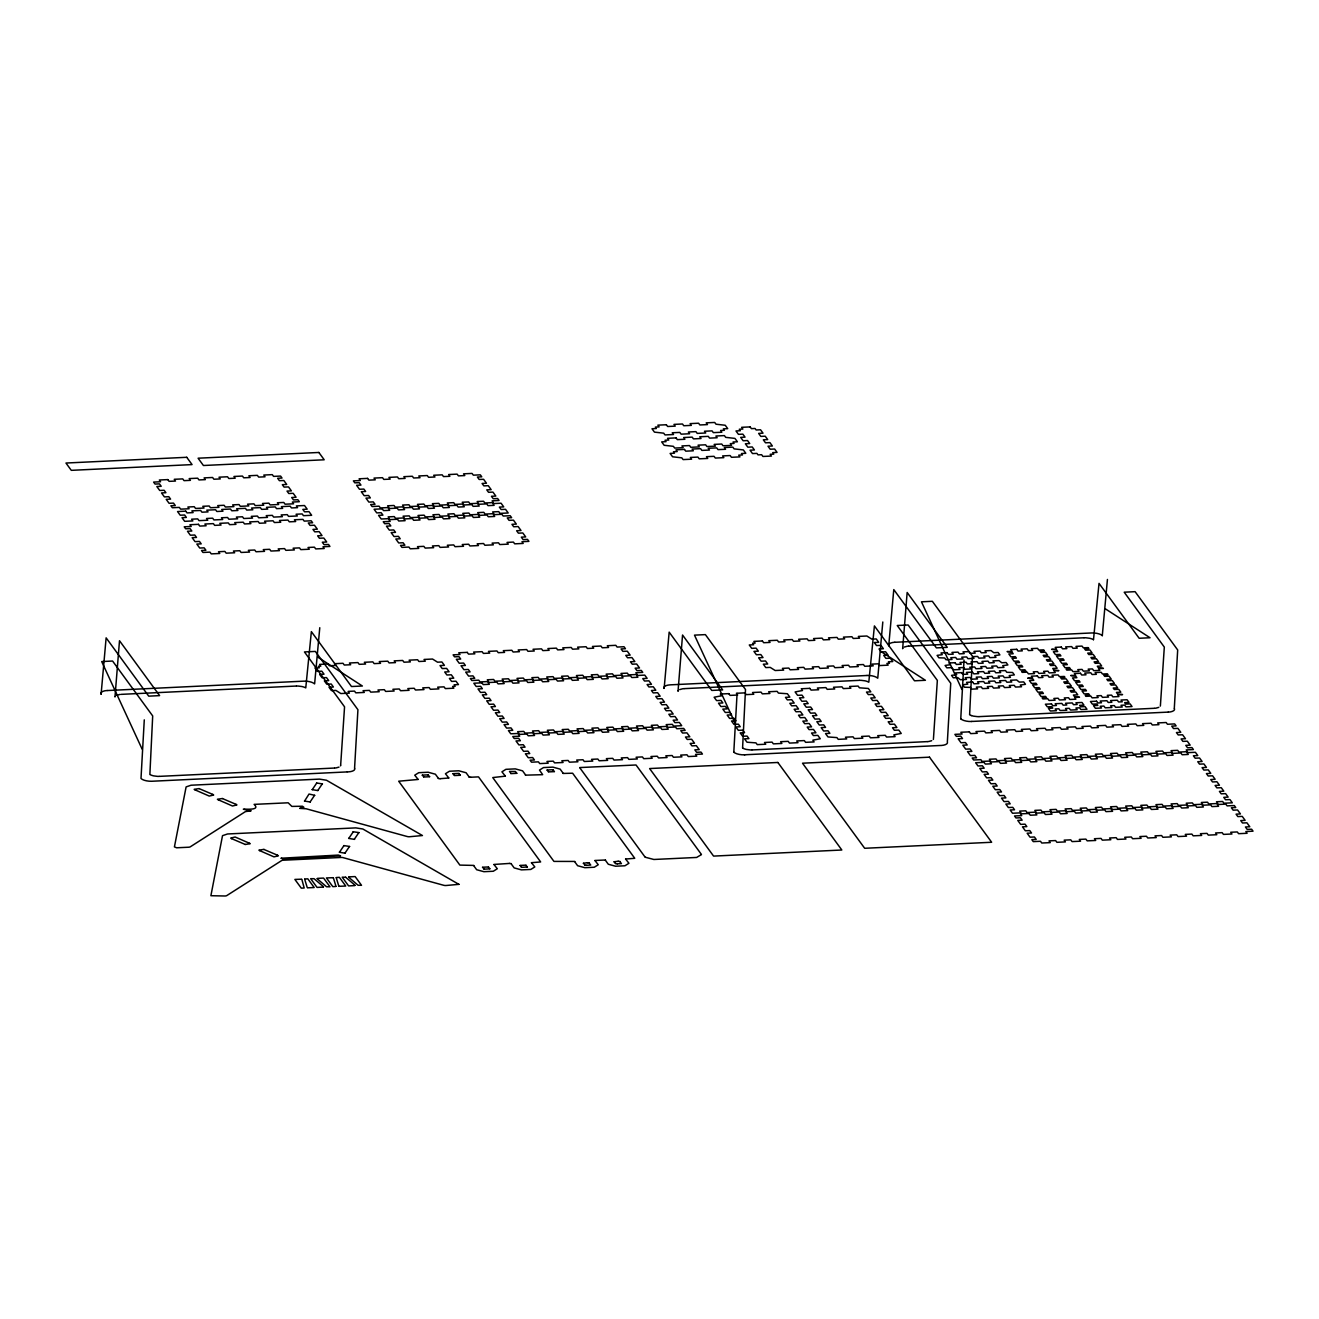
<?xml version="1.0" encoding="UTF-8"?>
<svg xmlns="http://www.w3.org/2000/svg" width="1319" height="1319" viewBox="0 0 1319 1319"><rect width="100%" height="100%" fill="white"/><g stroke="black" fill="none" stroke-linecap="round" stroke-linejoin="round"><path stroke-width="1.5" d="M144.282 719.844L141.001 778.49A9.2 3.479 4.2 0 0 151.685 781.26L346.913 771.928M340.665 765.02L344.556 706.836L304.442 651.932L315.34 651.421L357.927 709.721L354.564 768.367M737.09 693.431L733.809 752.077M964.041 660.11L960.76 718.756M933.489 738.294L937.347 680.406L897.233 625.503L908.131 624.992L950.735 683.291L947.355 741.938A9.2 3.479 4.2 0 1 941.255 745.482L940.117 745.482M340.648 765.284L340.648 765.333A8.425 3.182 4.2 0 1 340.5 765.861M933.456 738.854L933.44 738.953A8.425 3.182 4.2 0 1 933.308 739.431M319.775 627.712L314.614 683.918A9.2 3.479 4.2 0 0 303.947 681.148L107.202 690.546M882.807 621.991L877.745 678.23A9.2 3.479 4.2 0 0 866.979 675.443M1107.432 579.453L1102.288 635.659M418.172 779.463L398.684 781.211L459.869 865.099L473.818 865.412M422.228 775.127L428.296 774.847M429.681 776.726L423.613 777.023M448.856 778.012L440.134 778.688M460.38 775.275L454.313 775.556M489.91 868.842L483.892 869.172M505.391 776.149L492.745 777.567L553.947 861.406L574.804 861.439M519.966 865.412L526.05 865.132M527.419 867.012L521.384 867.341M546.989 770.032L553.073 769.735M554.442 771.631L548.374 771.912M594.853 860.483L605.487 859.988M614.027 861.769L618.166 861.274M625.536 859.032L634.752 858.306L572.611 773.214L563.015 773.445M316.56 782.991L322.495 783.898M345.215 853.212L339.296 852.222M354.531 839.395L348.612 838.406M101.118 694.074L106.13 637.852L148.717 696.152L159.615 695.624L119.501 640.737L114.984 696.976A8.425 3.182 4.2 0 1 115.116 696.547M664.149 688.37L669.162 632.131L711.765 690.431L722.664 689.919L682.55 635.016L678.032 691.271A8.425 3.182 4.2 0 1 678.164 690.843M304.623 800.996L309.025 794.038L314.763 795.308M312.29 789.603L316.675 783.09M310.163 801.87L314.565 795.357M317.83 790.46L322.232 783.964M339.511 852.173L343.896 845.677M348.826 838.356L353.212 831.844M345.05 853.047L349.436 846.534M354.366 839.23L358.752 832.718M701.395 854.63L696.63 857.449L653.878 859.477L645.304 857.251M579.799 767.559L636.038 764.987L701.411 854.415M349.716 846.468L343.781 845.578M304.755 879.048L307.822 878.817L314.202 887.539L307.69 887.802M336.296 877.547L339.362 877.316L345.743 886.038L339.214 886.302M335.85 886.45L332.817 886.665L326.436 877.943L333.048 877.696M304.425 801.045L310.311 802.001M359.081 832.619L353.096 831.761M440.084 778.721L438.221 778.523M470.768 777.27L468.921 777.056M509.447 863.417L511.36 863.632M587.483 862.725L589.395 862.939M586.493 865.346L584.746 865.149M618.199 861.258L620.111 861.488M617.193 863.879L615.379 863.632M116.6 695.327L119.468 694.536A7.799 2.951 4.2 0 1 120.26 694.437M338.999 767.097L336.213 767.872A7.799 2.951 4.2 0 1 335.372 767.971L334.762 768.021M679.648 689.606L682.5 688.815A7.799 2.951 4.2 0 1 683.291 688.716L683.984 688.65M904.257 647.068L907.126 646.277A7.799 2.951 4.2 0 1 907.917 646.178L908.61 646.112M931.725 740.701L928.955 741.459A7.799 2.951 4.2 0 1 928.164 741.558L927.471 741.608M1158.791 707.347L1156.054 708.122A7.799 2.951 4.2 0 1 1155.131 708.237L1154.603 708.27M312.092 789.636L317.978 790.592M317.384 878.372L323.584 878.075L329.964 886.797L326.535 886.764L317.071 878.685M348.925 876.871L355.141 876.574L361.505 885.296L358.076 885.263L348.612 877.184M323.221 887.11L317.038 887.407L310.674 878.685L314.07 878.701L323.567 886.797M354.795 885.61L348.595 885.906L342.215 877.184L345.644 877.217M894.859 642.287L1091.637 632.955A9.2 3.479 4.2 0 1 1102.387 635.643M1168.172 712.112L972.911 721.394M347.326 771.912L348.414 771.862A9.2 3.479 4.2 0 0 354.679 768.367M908.906 646.096L1083.872 637.786M121.249 694.355L296.214 686.045M684.297 688.633L859.263 680.34M979.176 716.613L1154.141 708.303M159.401 776.363L334.383 768.054M752.209 749.934L927.175 741.624M745.96 754.715L939.722 745.515M470.817 777.237L478.517 776.875L540.658 861.95L531.409 862.692M509.414 863.434L493.867 864.456M587.466 862.741L583.328 863.22M586.609 865.28L590.714 865.05L589.313 863.236M617.325 863.83L621.414 863.599L620.012 861.785M972.515 721.411L971.411 721.46M745.548 754.732L744.444 754.781M867.012 675.493L670.25 684.841A9.2 3.479 4.2 0 0 663.985 688.337L664.133 688.37M1084.185 637.786L1084.927 637.769A7.799 2.951 4.2 0 1 1085.784 637.786L1089.576 638.264A6.958 2.622 4.2 0 1 1090.45 638.478L1091.621 638.841A8.425 3.182 4.2 0 1 1093.418 639.666M296.528 686.045L297.253 686.028A7.799 2.951 4.2 0 1 298.127 686.045L301.919 686.523A6.958 2.622 4.2 0 1 302.793 686.737L303.964 687.1A8.425 3.182 4.2 0 1 305.761 687.924L311.366 631.62L351.481 686.523L362.379 686.012L317.615 657.043M859.576 680.324L860.301 680.324A7.799 2.951 4.2 0 1 861.175 680.34L864.967 680.818A6.958 2.622 4.2 0 1 865.825 681.016L866.995 681.379A8.425 3.182 4.2 0 1 868.792 682.22L874.415 625.915L914.512 680.802L925.41 680.291L880.663 651.322M978.863 716.629L978.203 716.629A7.799 2.951 4.2 0 1 977.247 716.613L973.455 716.135A6.958 2.622 4.2 0 1 972.598 715.92L971.476 715.574M751.814 749.95L751.236 749.95A7.799 2.951 4.2 0 1 750.297 749.934L746.505 749.456A6.958 2.622 4.2 0 1 745.631 749.241L744.46 748.879A8.425 3.182 4.2 0 1 742.663 748.054M159.005 776.363L158.362 776.38A7.799 2.951 4.2 0 1 157.489 776.363L153.795 775.902A6.958 2.622 4.2 0 1 152.839 775.671L151.767 775.341A8.425 3.182 4.2 0 1 149.871 774.484L152.691 715.937L112.577 661.033L101.695 661.561L142.139 749.176M1093.5 639.715L1099.024 583.377L1139.138 638.264L1150.036 637.753L1105.273 608.784M194.965 789.949L194.173 789.339L199.235 788.564M212.804 794.351L213.645 795.027L209.243 796.066L195.311 789.982M218.229 799.875L217.421 799.281L222.499 798.49M236.068 804.293L236.925 804.92L232.49 806.008L218.575 799.908M231.567 838.719L230.71 838.076L235.128 837.004L249.06 843.088M249.324 843.121L250.231 843.698L245.136 844.506M259.695 850.739L258.887 850.145L263.965 849.37M277.534 855.157L278.358 855.833L273.973 856.872L260.041 850.771M301.49 879.196L294.895 879.427L301.276 888.149L304.194 888L301.853 879.41M547.204 770.197L548.44 771.582M418.024 779.315L414.743 775.193L418.75 772.687L428.131 772.242L435.385 774.204L438.287 778.177M527.27 866.863L525.951 865.429M520.181 865.577L521.401 866.962M489.778 868.693L488.459 867.242M482.672 867.407L483.908 868.792M199.268 788.663L212.557 794.335M222.515 798.589L235.804 804.26M263.981 849.469L277.27 855.124M231.831 838.736L245.12 844.407M460.249 775.127L458.913 773.676M448.724 777.864L445.443 773.742L449.433 771.236L458.814 770.791L466.085 772.753L468.97 776.726M625.717 859.18L628.932 863.269L624.942 865.775L615.561 866.22L608.306 864.258L605.405 860.285M429.532 776.578L428.213 775.143M516.735 773.214L515.416 771.78M614.176 861.901L615.478 863.318M595.001 860.615L598.249 864.736L594.259 867.242L584.878 867.688L577.607 865.709L574.721 861.736M583.476 863.351L584.762 864.786M494.015 864.588L497.312 868.743L493.306 871.249L483.925 871.694L476.67 869.732L473.735 865.709M453.077 773.791L454.379 775.226M422.377 775.259L423.663 776.677M742.581 748.021L745.499 689.507L705.385 634.62L694.486 635.131L734.93 722.763M515.498 771.483L509.513 771.467L510.865 773.313M554.31 771.483L552.974 770.032M505.259 776.001L501.929 771.829L505.919 769.323L515.3 768.878L522.571 770.84L525.506 774.863M531.524 862.791L534.805 866.929L530.815 869.435L521.434 869.88L514.163 867.902L511.261 863.929M345.66 877.25L355.108 885.296M525.424 775.16L542.686 774.682L539.487 770.082L543.494 767.576L552.875 767.13L560.13 769.109L563.032 773.082M510.783 773.626L516.85 773.33M459.012 773.379L452.928 773.676M488.541 866.946L482.457 867.242M579.783 767.757L645.073 857.086M101.068 694.041L101.085 694.091A9.2 3.479 4.2 0 1 107.169 690.496M961.897 689.441L921.453 601.81L932.335 601.299L972.449 656.186L969.613 714.733A8.425 3.182 4.2 0 0 971.411 715.574M1174.289 708.567L1177.686 649.97L1135.098 591.67L1124.2 592.198L1164.314 647.085L1160.407 705.599A8.425 3.182 4.2 0 1 1160.258 706.11M336.23 877.696L338.785 886.071M333.394 877.91L335.966 886.286M304.673 879.196L307.245 887.572M902.79 648.288A8.425 3.182 4.2 0 0 902.658 648.717L907.159 592.478L947.273 647.365L936.391 647.893L893.787 589.593L888.726 645.782A9.2 3.479 4.2 0 1 894.826 642.238M1174.438 708.616A9.2 3.479 4.2 0 1 1168.222 712.161M971.444 721.509A9.2 3.479 4.2 0 1 960.661 718.756M744.477 754.831A9.2 3.479 4.2 0 1 733.694 752.077M250.874 810.806L246.571 811.449A2.473 0.94 4.2 0 0 245.103 811.812L190.348 846.782A3.1 1.171 4.2 0 1 188.485 847.227L176.647 847.787L174.421 846.897L186.111 786.899L191.074 785.217L319.462 779.117L326.469 780.238L422.443 835.537L409.451 836.741A3.1 1.171 4.2 0 1 407.093 836.493L306.618 808.893A2.473 0.94 4.2 0 0 304.738 808.695L299.693 808.366L303.865 807.294L302.513 806.239L291.845 806.404L288.169 802.793L254.122 804.376C263.734 813.163 228.632 806.354 250.874 810.806M458.963 884.34L445.987 885.511A3.1 1.171 4.2 0 1 443.613 885.263L343.138 857.647A2.473 0.94 4.2 0 0 341.258 857.449L283.09 860.219A2.473 0.94 4.2 0 0 281.623 860.582L226.868 895.535A3.1 1.171 4.2 0 1 225.021 895.997L210.892 895.716L222.515 835.669L227.528 833.971L355.8 827.887L362.857 829.008L458.946 884.389M281.194 858.224L283.354 859.032L340.566 855.833L338.389 855.075L281.194 858.224M666.359 424.751L657.835 425.147L659.121 426.911L655.329 427.076L656.384 428.527L651.982 428.741L654.455 432.121L663.704 433.176L664.99 434.924L673.514 434.528L672.228 432.78L679.829 432.418L681.099 434.165L689.623 433.753L688.353 432.005L695.937 431.643L697.223 433.407L705.747 432.995L704.461 431.247L712.062 430.884L713.332 432.632L721.856 432.236L720.586 430.489L724.378 430.307L723.323 428.856L727.725 428.642L725.236 425.262L716.003 424.207L714.717 422.459L706.193 422.855L707.479 424.603L699.878 424.965L698.592 423.218L690.084 423.63L691.354 425.377L683.753 425.74L682.484 423.993L673.96 424.388L675.246 426.136L667.645 426.499L666.359 424.751M750.132 426.911L741.608 427.307L742.894 429.054L739.267 429.236L740.371 430.736L735.969 430.95L738.459 434.347L742.844 434.132L745.054 437.15L740.668 437.364L743.141 440.76L747.527 440.546L749.736 443.563L745.35 443.778L747.824 447.174L752.226 446.96L754.435 449.977L750.033 450.191L752.506 453.571L756.908 453.373L758.013 454.874L761.64 454.709L762.91 456.456L771.434 456.061L770.164 454.297L773.791 454.132L772.687 452.615L777.072 452.417L774.599 449.021L770.197 449.235L767.988 446.201L772.39 446.003L769.917 442.607L765.515 442.821L763.305 439.804L767.707 439.59L765.234 436.193L760.832 436.408L758.623 433.39L763.025 433.176L760.535 429.78L756.15 429.994L755.045 428.477L751.418 428.659L750.132 426.911M186.737 457.297L65.95 463.035L71.292 470.339L192.079 464.601L186.737 457.297M318.868 452.466L198.081 458.204L203.423 465.508L324.21 459.787L318.868 452.466M676.053 437.892L667.529 438.304L668.815 440.051L665.023 440.233L666.079 441.667L661.676 441.881L664.149 445.278L673.399 446.333L674.685 448.081L683.193 447.669L681.923 445.921L689.524 445.558L690.793 447.306L699.317 446.91L698.048 445.162L705.632 444.8L706.918 446.547L715.442 446.135L714.156 444.388L721.757 444.025L723.026 445.773L731.55 445.377L730.281 443.629L734.073 443.448L733.018 441.997L737.42 441.799L734.93 438.403L725.681 437.347L724.411 435.6L715.887 436.012L717.173 437.76L709.573 438.122L708.287 436.358L699.762 436.77L701.048 438.518L693.448 438.881L692.178 437.133L683.654 437.529L684.924 439.276L677.339 439.639L676.053 437.892M684.479 449.416L675.955 449.828L677.241 451.576L673.432 451.757L674.487 453.192L670.101 453.406L672.575 456.786L681.824 457.841L683.094 459.589L691.618 459.193L690.348 457.446L697.932 457.083L699.218 458.831L707.742 458.435L706.456 456.671L714.057 456.325L715.327 458.072L723.851 457.66L722.581 455.912L730.165 455.55L731.451 457.297L739.975 456.902L738.689 455.154L742.498 454.973L741.443 453.522L745.829 453.324L743.355 449.927L734.106 448.872L732.836 447.125L724.312 447.52L725.582 449.284L717.998 449.631L716.712 447.883L708.188 448.295L709.474 450.043L701.873 450.406L700.603 448.658L692.079 449.054L693.349 450.801L685.748 451.164L684.479 449.416M167.843 479.605L159.319 480.001L160.588 481.748L153.598 482.094L155.048 484.073L159.434 483.859L161.215 486.299L156.829 486.513L159.731 490.487L164.133 490.272L165.914 492.712L161.512 492.927L164.413 496.9L168.816 496.686L170.596 499.126L166.194 499.34L169.096 503.314L173.498 503.1L175.279 505.54L170.876 505.754L172.327 507.733L179.335 507.403L180.621 509.15L189.128 508.755L187.859 507.007L194.256 506.694L195.542 508.442L204.066 508.046L202.78 506.298L209.177 505.985L210.463 507.733L218.987 507.337L217.701 505.589L224.098 505.276L225.384 507.024L233.908 506.628L232.622 504.88L239.036 504.567L240.305 506.315L248.829 505.919L247.543 504.171L253.957 503.858L255.227 505.622L263.751 505.21L262.481 503.462L268.878 503.166L270.148 504.913L278.672 504.501L277.402 502.753L283.799 502.457L285.069 504.204L293.593 503.792L292.323 502.044L299.314 501.715L297.863 499.72L293.477 499.934L291.697 497.494L296.083 497.279L293.181 493.306L288.795 493.52L286.998 491.08L291.4 490.882L288.498 486.909L284.096 487.107L282.315 484.667L286.718 484.469L283.816 480.495L279.414 480.693L277.633 478.253L282.035 478.055L280.584 476.06L273.577 476.39L272.308 474.642L263.784 475.054L265.053 476.802L258.656 477.099L257.37 475.351L248.862 475.763L250.132 477.511L243.735 477.808L242.449 476.06L233.925 476.472L235.211 478.22L228.814 478.517L227.528 476.769L219.003 477.181L220.289 478.929L213.892 479.226L212.606 477.478L204.082 477.89L205.368 479.638L198.955 479.935L197.685 478.187L189.161 478.583L190.431 480.347L184.033 480.644L182.764 478.896L174.24 479.292L175.509 481.056L169.112 481.353L167.843 479.605M367.589 478.385L359.081 478.797L360.351 480.545L353.36 480.874L354.811 482.853L359.197 482.655L360.977 485.095L356.592 485.293L359.493 489.267L363.879 489.069L365.66 491.492L361.274 491.707L364.176 495.68L368.578 495.482L370.359 497.906L365.957 498.12L368.858 502.094L373.261 501.879L375.041 504.32L370.639 504.534L372.09 506.529L379.097 506.183L380.367 507.93L388.891 507.535L387.621 505.787L394.018 505.474L395.288 507.221L403.812 506.826L402.542 505.078L408.939 504.765L410.225 506.529L418.75 506.117L417.463 504.369L423.861 504.072L425.147 505.82L433.671 505.408L432.385 503.66L438.782 503.363L440.068 505.111L448.592 504.699L447.306 502.951L453.703 502.654L454.989 504.402L463.513 503.99L462.227 502.242L468.641 501.945L469.91 503.693L478.434 503.281L477.165 501.533L483.562 501.236L484.831 502.984L493.355 502.572L492.086 500.824L499.077 500.495L497.626 498.516L493.24 498.714L491.443 496.274L495.845 496.076L492.943 492.102L488.541 492.3L486.76 489.86L491.163 489.662L488.261 485.689L483.859 485.887L482.078 483.446L486.48 483.249L483.578 479.275L479.176 479.473L477.396 477.033L481.781 476.835L480.33 474.84L473.34 475.17L472.054 473.422L463.53 473.834L464.816 475.582L458.418 475.879L457.132 474.131L448.608 474.543L449.894 476.291L443.497 476.588L442.211 474.84L433.687 475.252L434.973 477L428.56 477.297L427.29 475.549L418.766 475.961L420.052 477.709L413.638 478.006L412.369 476.258L403.845 476.67L405.114 478.418L398.717 478.715L397.448 476.967L388.924 477.379L390.193 479.127L383.796 479.424L382.526 477.676L374.002 478.088L375.272 479.836L368.875 480.132L367.589 478.385M185.732 511.162L177.537 511.541L180.208 515.218L184.611 515.004L186.391 517.444L182.006 517.658L184.676 521.318L192.871 520.939L191.601 519.191L197.718 518.895L199.004 520.642L207.792 520.23L206.522 518.482L212.656 518.186L213.925 519.933L222.713 519.521L221.444 517.773L227.577 517.477L228.847 519.224L237.651 518.812L236.365 517.064L242.498 516.768L243.768 518.515L252.572 518.103L251.286 516.356L257.419 516.059L258.705 517.806L267.493 517.394L266.207 515.647L272.341 515.35L273.627 517.097L282.414 516.685L281.145 514.938L287.262 514.641L288.548 516.388L297.336 515.976L296.066 514.229L302.183 513.932L303.469 515.68L311.663 515.3L308.976 511.624L304.59 511.838L302.809 509.398L307.195 509.183L304.524 505.523L296.33 505.919L297.599 507.667L291.466 507.947L290.196 506.199L281.409 506.628L282.678 508.376L276.545 508.656L275.275 506.908L266.471 507.32L267.757 509.085L261.624 509.365L260.354 507.617L251.55 508.029L252.836 509.793L246.702 510.074L245.433 508.326L236.629 508.738L237.915 510.486L231.781 510.783L230.495 509.035L221.707 509.447L222.993 511.195L216.86 511.492L215.574 509.744L206.786 510.156L208.056 511.904L201.939 512.201L200.653 510.453L191.865 510.865L193.135 512.613L187.018 512.91L185.732 511.162M382.279 508.854L374.085 509.249L376.756 512.91L381.158 512.695L382.939 515.135L378.553 515.35L381.224 519.01L389.418 518.631L388.149 516.883L394.266 516.586L395.552 518.334L404.339 517.922L403.07 516.174L409.203 515.877L410.473 517.625L419.261 517.213L417.991 515.465L424.124 515.168L425.394 516.916L434.198 516.504L432.912 514.756L439.046 514.459L440.315 516.207L449.119 515.795L447.833 514.047L453.967 513.75L455.236 515.498L464.041 515.086L462.755 513.338L468.888 513.042L470.174 514.789L478.962 514.377L477.676 512.629L483.809 512.333L485.095 514.08L493.883 513.668L492.614 511.92L498.73 511.624L500.016 513.371L508.211 512.992L505.523 509.315L501.138 509.53L499.357 507.09L503.743 506.892L501.072 503.215L492.877 503.611L494.147 505.358L488.014 505.639L486.744 503.891L477.956 504.32L479.226 506.067L473.092 506.348L471.823 504.6L463.018 505.029L464.304 506.776L458.171 507.057L456.902 505.309L448.097 505.721L449.383 507.485L443.25 507.766L441.964 506.018L433.176 506.43L434.462 508.194L428.329 508.474L427.043 506.727L418.255 507.139L419.524 508.887L413.408 509.183L412.122 507.436L403.334 507.848L404.603 509.596L398.486 509.892L397.2 508.145L388.413 508.557L389.682 510.305L383.549 510.601L382.279 508.854M198.46 524.335L189.936 524.731L191.222 526.479L184.215 526.809L185.666 528.804L190.068 528.589L191.849 531.029L187.463 531.244L190.365 535.217L194.75 535.003L196.531 537.443L192.145 537.657L195.047 541.631L199.433 541.417L201.23 543.857L196.828 544.071L199.73 548.044L204.132 547.83L205.912 550.27L201.51 550.485L202.961 552.463L209.968 552.133L211.238 553.881L219.762 553.485L218.492 551.738L224.889 551.424L226.159 553.172L234.683 552.776L233.414 551.029L239.811 550.715L241.097 552.463L249.604 552.067L248.335 550.32L254.732 550.007L256.018 551.754L264.542 551.358L263.256 549.611L269.653 549.298L270.939 551.045L279.463 550.65L278.177 548.902L284.574 548.589L285.86 550.336L294.384 549.941L293.098 548.193L299.512 547.88L300.781 549.627L309.305 549.232L308.019 547.484L314.433 547.171L315.703 548.918L324.227 548.523L322.957 546.775L329.948 546.445L328.497 544.45L324.095 544.665L322.314 542.224L326.716 542.01L323.815 538.037L319.412 538.251L317.632 535.811L322.034 535.596L319.132 531.623L314.73 531.837L312.949 529.397L317.351 529.183L314.433 525.209L310.047 525.424L308.267 522.983L312.652 522.769L311.202 520.791L304.211 521.12L302.925 519.373L294.401 519.785L295.687 521.533L289.29 521.829L288.004 520.082L279.48 520.477L280.766 522.242L274.368 522.538L273.082 520.791L264.558 521.186L265.844 522.951L259.431 523.247L258.161 521.5L249.637 521.895L250.907 523.643L244.51 523.956L243.24 522.209L234.716 522.604L235.986 524.352L229.588 524.665L228.319 522.918L219.795 523.313L221.064 525.061L214.667 525.374L213.381 523.627L204.874 524.022L206.143 525.77L199.746 526.083L198.46 524.335M397.464 519.257L388.94 519.653L390.21 521.401L383.219 521.73L384.67 523.725L389.056 523.511L390.836 525.951L386.451 526.166L389.352 530.139L393.738 529.925L395.535 532.365L391.133 532.579L394.035 536.553L398.437 536.338L400.218 538.779L395.815 538.993L398.717 542.966L403.119 542.752L404.9 545.192L400.498 545.407L401.949 547.385L408.956 547.055L410.225 548.803L418.75 548.407L417.48 546.643L423.877 546.346L425.163 548.094L433.671 547.698L432.401 545.951L438.798 545.637L440.084 547.385L448.608 546.989L447.322 545.242L453.72 544.928L455.006 546.676L463.53 546.28L462.244 544.533L468.641 544.219L469.927 545.967L478.451 545.571L477.165 543.824L483.578 543.51L484.848 545.258L493.372 544.862L492.102 543.115L498.5 542.801L499.769 544.549L508.293 544.153L507.024 542.406L513.421 542.093L514.69 543.84L523.214 543.444L521.945 541.697L528.935 541.367L527.485 539.372L523.099 539.586L521.318 537.146L525.704 536.932L522.802 532.958L518.4 533.173L516.619 530.733L521.021 530.518L518.12 526.545L513.718 526.759L511.937 524.319L516.339 524.105L513.437 520.131L509.035 520.346L507.254 517.905L511.657 517.691L510.189 515.713L503.198 516.042L501.912 514.295L493.405 514.69L494.674 516.454L488.277 516.751L486.991 515.004L478.467 515.399L479.753 517.163L473.356 517.46L472.07 515.713L463.546 516.108L464.832 517.856L458.435 518.169L457.149 516.421L448.625 516.817L449.911 518.565L443.497 518.878L442.228 517.13L433.704 517.526L434.99 519.274L428.576 519.587L427.307 517.839L418.782 518.235L420.052 519.983L413.655 520.296L412.385 518.548L403.861 518.944L405.131 520.692L398.734 521.005L397.464 519.257M467.256 652.377L458.732 652.773L460.018 654.521L453.093 654.851L454.544 656.846L458.93 656.631L460.71 659.071L456.325 659.286L459.226 663.259L463.612 663.045L465.393 665.485L461.007 665.699L463.909 669.673L468.311 669.458L470.092 671.899L465.689 672.113L468.591 676.086L472.993 675.872L474.774 678.312L470.372 678.527L471.823 680.505L478.764 680.175L480.034 681.923L488.558 681.527L487.288 679.78L493.619 679.466L494.889 681.214L503.413 680.818L502.143 679.071L508.474 678.774L509.744 680.522L518.268 680.109L516.999 678.362L523.33 678.065L524.599 679.813L533.123 679.4L531.854 677.653L538.185 677.356L539.455 679.104L547.979 678.708L546.709 676.96L553.04 676.647L554.31 678.395L562.834 677.999L561.564 676.251L567.895 675.955L569.165 677.702L577.689 677.29L576.419 675.542L582.751 675.246L584.02 676.993L592.544 676.581L591.275 674.833L597.606 674.537L598.875 676.284L607.399 675.889L606.13 674.141L612.461 673.828L613.731 675.575L622.255 675.18L620.985 673.432L627.316 673.135L628.586 674.883L637.11 674.471L635.84 672.723L642.765 672.393L641.314 670.415L636.929 670.613L635.131 668.172L639.534 667.975L636.632 664.001L632.23 664.199L630.449 661.759L634.851 661.561L631.949 657.587L627.547 657.785L625.767 655.345L630.169 655.147L627.267 651.174L622.865 651.372L621.084 648.948L625.47 648.734L624.019 646.739L617.094 647.068L615.825 645.321L607.301 645.733L608.57 647.481L602.239 647.777L600.953 646.03L592.445 646.442L593.715 648.19L587.384 648.486L586.098 646.739L577.59 647.134L578.86 648.882L572.528 649.195L571.242 647.448L562.735 647.843L564.004 649.591L557.673 649.888L556.387 648.14L547.88 648.552L549.149 650.3L542.818 650.597L541.532 648.849L533.024 649.261L534.294 651.009L527.963 651.306L526.677 649.558L518.153 649.954L519.439 651.701L513.107 652.015L511.821 650.267L503.297 650.663L504.583 652.41L498.252 652.707L496.966 650.959L488.442 651.372L489.728 653.119L483.397 653.416L482.111 651.668L473.587 652.081L474.873 653.828L468.542 654.125L467.256 652.377M762.398 640.968L753.874 641.38L755.16 643.128L752.555 643.243L753.66 644.76L749.258 644.958L751.731 648.354L756.133 648.14L758.343 651.174L753.94 651.372L756.43 654.768L760.816 654.554L763.025 657.587L758.623 657.785L761.112 661.182L765.498 660.967L767.707 664.001L763.322 664.199L765.795 667.595L770.197 667.381L775.176 670.514L783.7 670.118L782.414 668.37L788.828 668.057L790.097 669.805L798.622 669.409L797.336 667.661L803.749 667.348L805.019 669.112L813.543 668.7L812.273 666.952L818.67 666.656L819.94 668.403L828.464 667.991L827.194 666.243L833.592 665.947L834.861 667.694L843.385 667.282L842.116 665.534L848.513 665.238L849.799 666.985L858.306 666.573L857.037 664.825L863.434 664.529L864.72 666.276L873.244 665.864L871.958 664.116L878.355 663.82L879.641 665.567L888.165 665.155L886.879 663.408L889.484 663.292L888.379 661.775L892.782 661.561L890.292 658.181L885.906 658.379L883.697 655.362L888.099 655.147L885.61 651.767L881.224 651.965L879.015 648.948L883.4 648.75L880.927 645.354L876.525 645.552L874.332 642.534L878.718 642.337L876.245 638.94L871.843 639.154L866.863 636.005L858.339 636.418L859.625 638.165L853.212 638.462L851.942 636.714L843.418 637.126L844.688 638.874L838.29 639.171L837.021 637.423L828.497 637.835L829.766 639.583L823.369 639.88L822.1 638.132L813.576 638.544L814.845 640.292L808.448 640.589L807.162 638.841L798.638 639.253L799.924 641.001L793.527 641.298L792.241 639.55L783.717 639.962L785.003 641.71L778.606 642.007L777.32 640.259L768.796 640.671L770.082 642.419L763.668 642.716L762.398 640.968M328.085 664.001L319.561 664.397L320.847 666.161L318.242 666.276L319.346 667.793L314.944 667.991L317.434 671.387L321.82 671.173L324.029 674.207L319.643 674.405L322.116 677.801L326.518 677.587L328.711 680.62L324.326 680.818L326.799 684.215L331.201 684L333.41 687.034L329.008 687.232L331.481 690.628L335.883 690.414L340.863 693.547L349.387 693.151L348.117 691.403L354.514 691.09L355.784 692.838L364.308 692.442L363.038 690.694L369.435 690.381L370.721 692.129L379.229 691.733L377.959 689.985L384.357 689.672L385.643 691.436L394.167 691.024L392.881 689.276L399.278 688.98L400.564 690.727L409.088 690.315L407.802 688.567L414.199 688.271L415.485 690.018L424.009 689.606L422.723 687.858L429.137 687.562L430.406 689.309L438.93 688.897L437.661 687.15L444.058 686.853L445.327 688.6L453.851 688.188L452.582 686.441L455.187 686.325L454.082 684.808L458.468 684.594L455.995 681.214L451.593 681.412L449.383 678.395L453.785 678.18L451.312 674.8L446.91 674.998L444.701 671.981L449.103 671.767L446.63 668.387L442.228 668.585L440.018 665.567L444.421 665.37L441.931 661.973L437.545 662.187L432.55 659.038L424.026 659.451L425.312 661.198L418.914 661.495L417.628 659.747L409.104 660.159L410.39 661.907L403.993 662.204L402.707 660.456L394.183 660.868L395.469 662.616L389.056 662.913L387.786 661.165L379.262 661.577L380.548 663.325L374.134 663.622L372.865 661.874L364.341 662.286L365.61 664.034L359.213 664.331L357.944 662.583L349.42 662.995L350.689 664.743L344.292 665.04L343.022 663.292L334.498 663.704L335.768 665.452L329.371 665.749L328.085 664.001M1061.3 647.085L1055.216 647.365L1056.503 649.113L1051.606 649.344L1056.667 650.053L1057.739 651.52L1053.353 651.734L1055.464 654.636L1059.866 654.422L1060.938 655.889L1056.535 656.104L1058.662 659.005L1063.065 658.808L1064.136 660.275L1059.734 660.473L1061.861 663.375L1066.247 663.177L1067.335 664.644L1062.933 664.842L1065.06 667.76L1069.445 667.546L1070.517 669.013L1066.131 669.228L1066.791 670.134L1071.688 669.904L1072.974 671.651L1079.057 671.371L1077.771 669.623L1082.075 669.409L1083.344 671.157L1089.428 670.876L1088.159 669.129L1092.445 668.914L1093.731 670.679L1099.815 670.382L1098.529 668.634L1103.426 668.403L1098.364 667.694L1097.293 666.227L1101.678 666.013L1099.568 663.111L1095.166 663.325L1094.094 661.858L1098.496 661.643L1096.369 658.742L1091.967 658.939L1090.895 657.489L1095.298 657.274L1093.171 654.372L1088.769 654.57L1087.697 653.103L1092.099 652.905L1089.972 649.987L1085.586 650.201L1084.515 648.734L1088.9 648.519L1088.241 647.613L1083.344 647.843L1082.058 646.096L1075.974 646.376L1077.26 648.124L1072.957 648.338L1071.688 646.59L1065.604 646.871L1066.873 648.618L1062.586 648.833L1061.3 647.085M947.075 652.641L940.991 652.938L942.261 654.686L937.084 655.378L938.848 657.802L944.684 657.983L945.954 659.731L952.038 659.451L950.752 657.703L955.665 657.456L956.951 659.22L963.018 658.923L961.749 657.175L966.662 656.944L967.932 658.692L974.016 658.395L972.73 656.648L977.643 656.417L978.929 658.165L985.013 657.884L983.727 656.137L988.64 655.906L989.909 657.653L995.993 657.357L994.724 655.609L999.901 654.9L998.137 652.493L993.735 652.691L991.031 650.564L984.947 650.844L986.216 652.592L981.32 652.823L980.033 651.075L973.95 651.372L975.236 653.119L970.322 653.35L969.053 651.602L962.969 651.883L964.238 653.63L959.342 653.878L958.056 652.13L951.972 652.41L953.258 654.158L948.345 654.389L947.075 652.641M1016.768 649.311L1010.684 649.591L1011.953 651.339L1007.073 651.586L1012.135 652.295L1013.206 653.762L1008.804 653.96L1010.931 656.862L1015.333 656.664L1016.405 658.132L1012.003 658.329L1014.13 661.248L1018.515 661.033L1019.587 662.501L1015.201 662.715L1017.328 665.617L1021.714 665.403L1022.786 666.87L1018.4 667.084L1020.51 669.986L1024.912 669.772L1025.984 671.239L1021.582 671.453L1022.258 672.377L1027.155 672.146L1028.424 673.894L1034.508 673.597L1033.239 671.849L1037.525 671.651L1038.811 673.399L1044.895 673.102L1043.609 671.355L1047.913 671.157L1049.182 672.904L1055.266 672.608L1053.996 670.86L1058.893 670.629L1053.815 669.92L1052.743 668.453L1057.146 668.255L1055.019 665.337L1050.633 665.551L1049.561 664.084L1053.947 663.869L1051.82 660.967L1047.434 661.182L1046.363 659.714L1050.748 659.5L1048.638 656.598L1044.236 656.813L1043.164 655.345L1047.566 655.131L1045.439 652.229L1041.037 652.427L1039.966 650.959L1044.368 650.762L1043.692 649.838L1038.795 650.069L1037.525 648.321L1031.442 648.618L1032.711 650.366L1028.424 650.564L1027.138 648.816L1021.054 649.113L1022.34 650.861L1018.037 651.058L1016.768 649.311M481.946 682.846L473.818 683.226L476.208 686.49L480.594 686.292L482.375 688.732L477.989 688.93L480.545 692.442L484.947 692.228L486.727 694.668L482.325 694.882L484.897 698.378L489.283 698.18L491.064 700.62L486.678 700.818L489.234 704.33L493.636 704.115L495.416 706.555L491.014 706.77L493.57 710.265L497.972 710.067L499.753 712.507L495.367 712.705L497.922 716.217L502.308 716.003L504.105 718.443L499.703 718.657L502.259 722.152L506.661 721.955L508.442 724.395L504.039 724.593L506.611 728.104L510.997 727.89L512.778 730.33L508.392 730.545L510.783 733.809L518.911 733.43L517.625 731.682L523.758 731.385L525.028 733.133L533.766 732.721L532.48 730.973L538.614 730.677L539.883 732.424L548.622 732.012L547.336 730.264L553.469 729.968L554.738 731.715L563.477 731.303L562.191 729.555L568.324 729.275L569.594 731.023L578.332 730.611L577.046 728.863L583.179 728.566L584.449 730.314L593.187 729.902L591.901 728.154L598.035 727.857L599.304 729.605L608.043 729.193L606.756 727.445L612.89 727.148L614.159 728.896L622.898 728.484L621.612 726.736L627.745 726.456L629.015 728.203L637.753 727.791L636.467 726.027L642.6 725.747L643.886 727.494L652.608 727.082L651.322 725.335L657.456 725.038L658.742 726.785L667.463 726.373L666.177 724.626L672.311 724.329L673.597 726.077L681.725 725.697L679.334 722.433L674.932 722.647L673.152 720.207L677.554 719.993L674.982 716.481L670.596 716.695L668.815 714.255L673.201 714.041L670.646 710.545L666.243 710.743L664.463 708.319L668.865 708.105L666.293 704.593L661.907 704.808L660.127 702.367L664.512 702.153L661.957 698.658L657.554 698.856L655.774 696.432L660.176 696.218L657.62 692.706L653.218 692.92L651.438 690.48L655.823 690.266L653.268 686.77L648.882 686.968L647.085 684.528L651.487 684.33L648.932 680.818L644.529 681.033L642.749 678.593L647.151 678.378L644.76 675.114L636.632 675.509L637.901 677.257L631.785 677.537L630.498 675.79L621.777 676.202L623.046 677.95L616.929 678.246L615.643 676.499L606.921 676.911L608.191 678.658L602.074 678.955L600.788 677.208L592.066 677.62L593.336 679.367L587.219 679.648L585.933 677.9L577.211 678.329L578.48 680.076L572.347 680.357L571.078 678.609L562.356 679.021L563.625 680.769L557.492 681.066L556.222 679.318L547.5 679.73L548.77 681.478L542.637 681.775L541.367 680.027L532.645 680.439L533.915 682.187L527.781 682.484L526.512 680.719L517.79 681.148L519.059 682.896L512.926 683.176L511.657 681.428L502.935 681.841L504.204 683.588L498.071 683.885L496.801 682.137L488.079 682.55L489.349 684.297L483.216 684.594L481.946 682.846M955.071 662.699L948.988 662.979L950.274 664.727L945.08 665.436L946.844 667.859L951.246 667.645L953.95 669.788L960.034 669.491L958.765 667.744L963.661 667.513L964.947 669.261L971.031 668.964L969.745 667.216L974.659 666.985L975.928 668.733L982.012 668.453L980.742 666.705L985.639 666.474L986.925 668.222L993.009 667.925L991.723 666.177L996.636 665.947L997.906 667.694L1003.99 667.414L1002.72 665.65L1007.897 664.957L1006.133 662.534L1001.731 662.748L999.027 660.605L992.943 660.901L994.229 662.649L989.316 662.88L988.03 661.132L981.963 661.413L983.232 663.16L978.319 663.391L977.049 661.643L970.965 661.94L972.251 663.688L967.338 663.919L966.052 662.171L959.985 662.451L961.254 664.199L956.341 664.446L955.071 662.699M961.535 672.624L955.451 672.921L956.72 674.668L951.543 675.361L953.307 677.785L957.709 677.587L960.413 679.714L966.497 679.433L965.228 677.686L970.124 677.455L971.411 679.203L977.494 678.906L976.208 677.158L981.122 676.927L982.391 678.675L988.475 678.395L987.206 676.631L992.102 676.4L993.388 678.147L999.472 677.867L998.186 676.119L1003.099 675.889L1004.369 677.636L1010.453 677.339L1009.183 675.592L1014.36 674.899L1012.596 672.476L1006.76 672.294L1005.49 670.547L999.406 670.827L1000.676 672.575L995.779 672.805L994.493 671.058L988.409 671.355L989.695 673.102L984.782 673.333L983.512 671.585L977.428 671.866L978.698 673.63L973.801 673.861L972.515 672.113L966.431 672.393L967.717 674.141L962.804 674.372L961.535 672.624M1080.442 673.267L1074.358 673.547L1075.628 675.295L1070.731 675.526L1075.809 676.235L1076.881 677.702L1072.479 677.917L1074.606 680.818L1078.991 680.62L1080.063 682.088L1075.677 682.286L1077.804 685.188L1082.19 684.99L1083.262 686.457L1078.876 686.655L1080.986 689.573L1085.389 689.359L1086.46 690.826L1082.058 691.041L1084.185 693.942L1088.587 693.728L1089.659 695.195L1085.257 695.41L1085.933 696.333L1090.829 696.086L1092.099 697.85L1098.183 697.553L1096.913 695.805L1101.2 695.608L1102.486 697.355L1108.57 697.059L1107.284 695.311L1111.587 695.113L1112.857 696.861L1118.941 696.564L1117.671 694.816L1122.568 694.585L1117.49 693.876L1116.418 692.409L1120.82 692.195L1118.693 689.293L1114.308 689.507L1113.22 688.04L1117.622 687.826L1115.495 684.924L1111.109 685.138L1110.037 683.671L1114.423 683.456L1112.313 680.555L1107.911 680.769L1106.839 679.301L1111.241 679.087L1109.114 676.185L1104.712 676.383L1103.64 674.916L1108.042 674.718L1107.366 673.795L1102.47 674.025L1101.2 672.278L1095.116 672.575L1096.386 674.322L1092.099 674.52L1090.813 672.772L1084.729 673.053L1086.015 674.8L1081.712 675.015L1080.442 673.267M1037.377 675.889L1031.293 676.185L1032.579 677.933L1027.682 678.164L1032.744 678.873L1033.816 680.34L1029.43 680.555L1031.54 683.456L1035.943 683.242L1037.014 684.709L1032.612 684.924L1034.739 687.826L1039.141 687.628L1040.213 689.095L1035.811 689.293L1037.938 692.195L1042.323 691.997L1043.411 693.464L1039.009 693.662L1041.136 696.58L1045.522 696.366L1046.594 697.833L1042.208 698.048L1042.867 698.955L1047.764 698.724L1049.05 700.471L1055.134 700.191L1053.848 698.443L1058.151 698.229L1059.421 699.977L1065.505 699.697L1064.235 697.949L1068.522 697.735L1069.808 699.482L1075.892 699.202L1074.606 697.454L1079.503 697.223L1074.441 696.514L1073.369 695.047L1077.755 694.833L1075.644 691.931L1071.242 692.145L1070.171 690.678L1074.573 690.464L1072.446 687.562L1068.044 687.76L1066.972 686.292L1071.374 686.094L1069.247 683.193L1064.845 683.39L1063.774 681.923L1068.176 681.725L1066.049 678.807L1061.663 679.021L1060.591 677.554L1064.977 677.339L1064.318 676.433L1059.421 676.663L1058.135 674.916L1052.051 675.196L1053.337 676.944L1049.034 677.158L1047.764 675.41L1041.68 675.691L1042.95 677.438L1038.663 677.653L1037.377 675.889M809.784 688.353L801.26 688.765L802.529 690.513L795.11 691.947L797.583 695.327L801.985 695.129L803.848 697.685L799.446 697.883L801.919 701.279L806.321 701.065L808.184 703.621L803.799 703.835L806.272 707.231L810.657 707.017L812.537 709.573L808.135 709.77L810.608 713.167L815.01 712.952L816.873 715.508L812.471 715.722L814.961 719.119L819.346 718.904L821.209 721.46L816.824 721.658L819.297 725.054L823.699 724.84L825.562 727.396L821.16 727.61L823.65 731.006L828.035 730.792L829.898 733.348L825.513 733.545L827.986 736.942L836.938 737.601L838.224 739.349L846.749 738.937L845.463 737.189L853.063 736.826L854.333 738.574L862.857 738.178L861.587 736.431L869.172 736.068L870.458 737.816L878.982 737.42L877.696 735.656L885.296 735.31L886.566 737.057L895.09 736.645L893.82 734.897L901.24 733.463L898.767 730.083L894.364 730.281L892.501 727.725L896.904 727.527L894.43 724.131L890.028 724.345L888.165 721.79L892.567 721.575L890.078 718.196L885.692 718.393L883.812 715.838L888.215 715.64L885.741 712.244L881.339 712.458L879.476 709.902L883.878 709.688L881.389 706.308L877.003 706.506L875.14 703.95L879.526 703.752L877.053 700.356L872.65 700.57L870.787 698.015L875.189 697.8L872.7 694.404L868.314 694.618L866.451 692.063L870.837 691.865L868.364 688.469L859.411 687.809L858.125 686.061L849.617 686.474L850.887 688.221L843.286 688.584L842.017 686.836L833.493 687.232L834.762 688.98L827.178 689.342L825.892 687.595L817.368 688.007L818.654 689.755L811.053 690.101L809.784 688.353M728.813 693.646L720.289 694.041L721.559 695.789L714.123 697.223L716.613 700.62L720.998 700.405L722.861 702.961L718.476 703.175L720.949 706.555L725.351 706.357L727.214 708.897L722.812 709.111L725.302 712.507L729.687 712.293L731.55 714.849L727.165 715.063L729.638 718.443L734.04 718.245L735.903 720.801L731.501 720.998L733.974 724.395L738.376 724.18L740.239 726.736L735.854 726.95L738.327 730.33L742.712 730.132L744.592 732.688L740.19 732.886L742.663 736.282L747.065 736.068L748.928 738.624L744.526 738.838L747.016 742.218L755.968 742.877L757.238 744.625L765.762 744.229L764.492 742.482L772.077 742.119L773.363 743.867L781.887 743.454L780.601 741.707L788.201 741.344L789.471 743.092L797.995 742.696L796.725 740.948L804.326 740.586L805.596 742.333L814.12 741.921L812.834 740.173L820.27 738.755L817.796 735.359L813.394 735.573L811.531 733.018L815.933 732.803L813.444 729.407L809.058 729.621L807.195 727.066L811.581 726.868L809.108 723.471L804.705 723.686L802.842 721.13L807.244 720.916L804.771 717.52L800.369 717.734L798.506 715.178L802.892 714.964L800.419 711.584L796.033 711.782L794.153 709.243L798.556 709.028L796.082 705.632L791.68 705.846L789.817 703.291L794.219 703.076L791.73 699.697L787.344 699.894L785.464 697.355L789.867 697.141L787.394 693.745L778.441 693.102L777.155 691.354L768.631 691.75L769.917 693.497L762.316 693.86L761.047 692.112L752.522 692.508L753.792 694.272L746.208 694.618L744.922 692.871L736.398 693.283L737.684 695.031L730.083 695.393L728.813 693.646M972.647 682.055L966.563 682.352L967.833 684.099L962.656 684.792L964.42 687.215L970.256 687.397L971.526 689.145L977.61 688.864L976.324 687.1L981.237 686.869L982.523 688.617L988.591 688.337L987.321 686.589L992.234 686.358L993.504 688.106L999.588 687.809L998.302 686.061L1003.215 685.831L1004.501 687.578L1010.568 687.298L1009.299 685.55L1014.212 685.303L1015.482 687.067L1021.566 686.77L1020.279 685.023L1025.473 684.314L1023.709 681.907L1019.307 682.104L1016.603 679.961L1010.519 680.258L1011.788 682.005L1006.892 682.236L1005.606 680.489L999.522 680.785L1000.808 682.533L995.894 682.764L994.625 681.016L988.541 681.296L989.811 683.044L984.914 683.275L983.628 681.527L977.544 681.824L978.83 683.572L973.917 683.803L972.647 682.055M1096.551 701.197L1090.45 701.494L1092.396 704.165L1096.798 703.95L1097.87 705.418L1093.467 705.632L1095.413 708.303L1101.513 708.006L1100.227 706.259L1103.921 706.077L1105.207 707.825L1111.884 707.512L1110.614 705.764L1114.308 705.583L1115.577 707.33L1122.271 707.017L1120.985 705.269L1124.678 705.104L1125.964 706.852L1132.048 706.555L1130.103 703.884L1125.701 704.099L1124.629 702.631L1129.031 702.417L1127.085 699.762L1120.985 700.043L1122.271 701.79L1118.578 701.972L1117.308 700.224L1110.614 700.537L1111.884 702.285L1108.207 702.466L1106.921 700.719L1100.227 701.032L1101.513 702.78L1097.82 702.961L1096.551 701.197M1051.474 703.917L1045.373 704.214L1047.335 706.869L1051.721 706.671L1052.793 708.138L1048.407 708.336L1050.353 711.007L1056.437 710.727L1055.167 708.979L1058.86 708.798L1060.13 710.545L1066.824 710.232L1065.538 708.484L1069.231 708.303L1070.517 710.051L1077.194 709.737L1075.925 707.99L1079.601 707.808L1080.888 709.556L1086.988 709.276L1085.026 706.605L1080.64 706.819L1079.569 705.352L1083.954 705.137L1082.009 702.466L1075.925 702.763L1077.194 704.511L1073.501 704.676L1072.232 702.928L1065.538 703.258L1066.824 705.005L1063.13 705.17L1061.844 703.423L1055.167 703.736L1056.437 705.5L1052.743 705.665L1051.474 703.917M526.941 734.04L518.416 734.452L519.702 736.2L512.761 736.53L514.212 738.525L518.614 738.31L520.395 740.75L515.993 740.948L518.895 744.922L523.297 744.724L525.077 747.164L520.692 747.362L523.594 751.335L527.979 751.138L529.76 753.578L525.374 753.776L528.276 757.749L532.662 757.551L534.459 759.991L530.057 760.189L531.508 762.184L538.432 761.854L539.718 763.602L548.242 763.19L546.956 761.442L553.288 761.145L554.574 762.893L563.098 762.497L561.812 760.75L568.143 760.436L569.429 762.184L577.953 761.788L576.667 760.041L582.998 759.744L584.284 761.492L592.808 761.079L591.522 759.332L597.853 759.035L599.139 760.783L607.663 760.371L606.377 758.623L612.708 758.326L613.994 760.074L622.519 759.678L621.233 757.93L627.58 757.617L628.85 759.365L637.374 758.969L636.088 757.221L642.435 756.925L643.705 758.672L652.229 758.26L650.943 756.512L657.291 756.216L658.56 757.963L667.084 757.551L665.798 755.803L672.146 755.507L673.415 757.254L681.939 756.859L680.653 755.095L687.001 754.798L688.271 756.545L696.795 756.15L695.509 754.402L702.45 754.072L700.999 752.077L696.597 752.292L694.816 749.851L699.218 749.637L696.317 745.664L691.914 745.878L690.134 743.438L694.536 743.224L691.618 739.25L687.232 739.464L685.451 737.024L689.837 736.81L686.935 732.836L682.55 733.051L680.769 730.611L685.155 730.413L683.704 728.418L676.779 728.747L675.493 727L666.969 727.396L668.255 729.16L661.924 729.456L660.638 727.709L652.114 728.104L653.4 729.852L647.068 730.149L645.782 728.401L637.258 728.813L638.544 730.561L632.213 730.858L630.927 729.11L622.403 729.522L623.689 731.27L617.358 731.567L616.072 729.819L607.548 730.215L608.834 731.979L602.503 732.276L601.217 730.528L592.693 730.924L593.979 732.672L587.647 732.985L586.361 731.221L577.837 731.633L579.123 733.38L572.792 733.677L571.506 731.93L562.982 732.342L564.268 734.089L557.937 734.386L556.651 732.639L548.127 733.034L549.413 734.798L543.082 735.095L541.796 733.348L533.272 733.743L534.558 735.491L528.21 735.804L526.941 734.04M969.35 731.864L960.826 732.259L962.112 734.007L954.89 734.353L956.341 736.348L960.743 736.134L962.524 738.574L958.122 738.772L961.023 742.745L965.426 742.548L967.206 744.988L962.804 745.186L965.706 749.159L970.108 748.961L971.889 751.401L967.486 751.599L970.405 755.573L974.79 755.375L976.571 757.815L972.185 758.013L973.636 760.008L980.841 759.662L982.127 761.409L990.651 761.014L989.365 759.249L995.993 758.936L997.263 760.7L1005.787 760.288L1004.517 758.54L1011.129 758.227L1012.415 759.975L1020.922 759.563L1019.653 757.815L1026.264 757.502L1027.55 759.249L1036.074 758.854L1034.788 757.106L1041.416 756.793L1042.686 758.54L1051.21 758.128L1049.94 756.381L1056.552 756.067L1057.822 757.815L1066.346 757.419L1065.076 755.672L1071.688 755.358L1072.974 757.106L1081.498 756.694L1080.212 754.946L1086.84 754.633L1088.109 756.381L1096.633 755.985L1095.347 754.221L1101.975 753.907L1103.245 755.655L1111.769 755.259L1110.499 753.512L1117.111 753.198L1118.397 754.946L1126.921 754.534L1125.635 752.786L1132.246 752.473L1133.532 754.221L1142.056 753.825L1140.77 752.077L1147.398 751.764L1148.668 753.512L1157.192 753.1L1155.922 751.352L1162.534 751.039L1163.82 752.786L1172.327 752.391L1171.058 750.643L1177.669 750.33L1178.955 752.077L1187.479 751.665L1186.193 749.917L1193.415 749.571L1191.964 747.593L1187.562 747.791L1185.781 745.35L1190.183 745.153L1187.281 741.179L1182.879 741.377L1181.099 738.937L1185.501 738.739L1182.582 734.765L1178.197 734.963L1176.416 732.54L1180.802 732.325L1177.9 728.352L1173.514 728.566L1171.734 726.126L1176.119 725.912L1174.668 723.917L1167.447 724.263L1166.177 722.515L1157.653 722.927L1158.939 724.675L1152.311 724.988L1151.042 723.241L1142.518 723.636L1143.787 725.384L1137.176 725.697L1135.89 723.95L1127.366 724.362L1128.652 726.109L1122.04 726.423L1120.754 724.675L1112.23 725.071L1113.516 726.818L1106.888 727.148L1105.619 725.384L1097.095 725.796L1098.364 727.544L1091.753 727.857L1090.467 726.109L1081.959 726.522L1083.229 728.269L1076.617 728.583L1075.331 726.835L1066.807 727.231L1068.093 728.978L1061.465 729.292L1060.196 727.544L1051.672 727.956L1052.941 729.704L1046.33 730.017L1045.06 728.269L1036.536 728.665L1037.806 730.413L1031.194 730.726L1029.908 728.978L1021.384 729.391L1022.67 731.138L1016.042 731.451L1014.773 729.704L1006.249 730.099L1007.535 731.864L1000.907 732.177L999.637 730.413L991.113 730.825L992.383 732.573L985.771 732.886L984.485 731.138L975.961 731.55L977.247 733.298L970.636 733.611L969.35 731.864M777.864 762.464L649.607 768.548L713.579 856.097L841.835 850.013L777.864 762.464M929.483 757.172L802.513 763.206L864.67 848.282L991.657 842.264L929.483 757.172M984.04 762.333L975.615 762.728L978.006 765.993L982.391 765.778L984.188 768.219L979.786 768.416L982.342 771.928L986.744 771.714L988.525 774.154L984.122 774.368L986.678 777.864L991.08 777.649L992.861 780.09L988.459 780.304L991.014 783.799L995.416 783.585L997.197 786.025L992.795 786.239L995.35 789.735L999.753 789.52L1001.533 791.961L997.148 792.175L999.703 795.67L1004.089 795.472L1005.869 797.896L1001.484 798.11L1004.039 801.606L1008.425 801.408L1010.206 803.848L1005.82 804.046L1008.375 807.541L1012.761 807.343L1014.558 809.784L1010.156 809.981L1012.53 813.246L1020.955 812.85L1019.669 811.103L1025.803 810.806L1027.072 812.553L1036.091 812.125L1034.821 810.377L1040.938 810.097L1042.224 811.844L1051.227 811.416L1049.957 809.668L1056.09 809.371L1057.36 811.119L1066.379 810.69L1065.092 808.943L1071.226 808.646L1072.495 810.41L1081.514 809.981L1080.228 808.234L1086.361 807.937L1087.647 809.685L1096.65 809.256L1095.38 807.508L1101.497 807.212L1102.783 808.959L1111.802 808.531L1110.516 806.783L1116.649 806.503L1117.918 808.25L1126.937 807.822L1125.651 806.074L1131.784 805.777L1133.07 807.525L1142.073 807.096L1140.803 805.348L1146.92 805.068L1148.206 806.816L1157.208 806.387L1155.939 804.639L1162.072 804.343L1163.342 806.09L1172.36 805.662L1171.074 803.914L1177.207 803.617L1178.477 805.381L1187.496 804.953L1186.226 803.205L1192.343 802.908L1193.629 804.656L1202.631 804.227L1201.362 802.48L1207.495 802.183L1208.765 803.931L1217.783 803.502L1216.497 801.754L1222.631 801.474L1223.9 803.222L1232.325 802.826L1229.935 799.561L1225.549 799.759L1223.752 797.336L1228.154 797.121L1225.598 793.626L1221.196 793.824L1219.416 791.384L1223.818 791.186L1221.262 787.69L1216.86 787.888L1215.079 785.448L1219.481 785.25L1216.926 781.738L1212.524 781.953L1210.743 779.513L1215.145 779.315L1212.59 775.803L1208.188 776.017L1206.407 773.577L1210.793 773.363L1208.237 769.867L1203.851 770.082L1202.071 767.642L1206.456 767.427L1203.901 763.932L1199.515 764.146L1197.734 761.706L1202.12 761.492L1199.565 757.996L1195.162 758.211L1193.382 755.771L1197.784 755.556L1195.393 752.292L1186.985 752.687L1188.271 754.452L1182.137 754.732L1180.851 752.984L1171.849 753.413L1173.119 755.16L1167.002 755.457L1165.716 753.71L1156.714 754.138L1157.983 755.886L1151.85 756.166L1150.58 754.419L1141.562 754.847L1142.848 756.595L1136.714 756.892L1135.445 755.144L1126.426 755.573L1127.712 757.32L1121.579 757.601L1120.293 755.853L1111.29 756.282L1112.56 758.029L1106.427 758.326L1105.157 756.578L1096.138 757.007L1097.424 758.755L1091.291 759.052L1090.022 757.304L1081.003 757.716L1082.289 759.48L1076.156 759.76L1074.87 758.013L1065.867 758.441L1067.137 760.189L1061.02 760.486L1059.734 758.738L1050.732 759.167L1052.001 760.915L1045.868 761.195L1044.599 759.447L1035.58 759.876L1036.866 761.624L1030.733 761.92L1029.447 760.173L1020.444 760.601L1021.714 762.349L1015.597 762.629L1014.311 760.882L1005.309 761.31L1006.578 763.058L1000.445 763.355L999.175 761.607L990.157 762.036L991.443 763.783L985.309 764.08L984.04 762.333M1028.985 813.477L1020.461 813.872L1021.747 815.62L1014.525 815.966L1015.976 817.961L1020.378 817.747L1022.159 820.187L1017.757 820.402L1020.659 824.375L1025.061 824.161L1026.841 826.601L1022.439 826.815L1025.358 830.789L1029.743 830.574L1031.524 833.014L1027.138 833.212L1030.04 837.186L1034.426 836.988L1036.206 839.428L1031.821 839.626L1033.272 841.621L1040.493 841.275L1041.763 843.022L1050.287 842.627L1049.001 840.879L1055.629 840.566L1056.898 842.313L1065.422 841.901L1064.153 840.154L1070.764 839.84L1072.05 841.588L1080.574 841.192L1079.288 839.428L1085.9 839.115L1087.186 840.862L1095.71 840.467L1094.424 838.719L1101.052 838.406L1102.321 840.154L1110.845 839.741L1109.576 837.994L1116.187 837.68L1117.473 839.428L1125.981 839.032L1124.711 837.285L1131.323 836.971L1132.609 838.719L1141.133 838.307L1139.847 836.559L1146.475 836.246L1147.744 837.994L1156.268 837.598L1154.999 835.85L1161.61 835.537L1162.88 837.285L1171.404 836.873L1170.134 835.125L1176.746 834.812L1178.032 836.559L1186.556 836.164L1185.27 834.399L1191.898 834.086L1193.167 835.834L1201.691 835.438L1200.405 833.69L1207.033 833.377L1208.303 835.125L1216.827 834.713L1215.557 832.965L1222.169 832.652L1223.455 834.399L1231.979 834.004L1230.693 832.256L1237.304 831.943L1238.59 833.69L1247.114 833.278L1245.828 831.531L1253.05 831.184L1251.599 829.206L1247.197 829.404L1245.416 826.98L1249.818 826.766L1246.917 822.792L1242.514 823.007L1240.734 820.566L1245.136 820.352L1242.234 816.379L1237.832 816.593L1236.051 814.153L1240.437 813.938L1237.535 809.965L1233.15 810.179L1231.369 807.739L1235.755 807.525L1234.304 805.546L1227.099 805.876L1225.813 804.128L1217.289 804.541L1218.575 806.288L1211.947 806.601L1210.677 804.854L1202.153 805.249L1203.423 806.997L1196.811 807.327L1195.525 805.563L1187.018 805.975L1188.287 807.723L1181.676 808.036L1180.39 806.288L1171.866 806.7L1173.152 808.448L1166.524 808.761L1165.254 807.014L1156.73 807.409L1158 809.157L1151.388 809.47L1150.119 807.723L1141.594 808.135L1142.864 809.882L1136.253 810.196L1134.967 808.448L1126.442 808.844L1127.729 810.591L1121.101 810.905L1119.831 809.157L1111.307 809.569L1112.593 811.317L1105.965 811.63L1104.695 809.882L1096.171 810.278L1097.441 812.042L1090.829 812.356L1089.543 810.591L1081.019 811.004L1082.305 812.751L1075.694 813.065L1074.408 811.317L1065.884 811.729L1067.17 813.477L1060.542 813.79L1059.272 812.042L1050.748 812.438L1052.018 814.186L1045.406 814.499L1044.12 812.751L1035.613 813.163L1036.882 814.911L1030.271 815.224L1028.985 813.477"/></g></svg>
